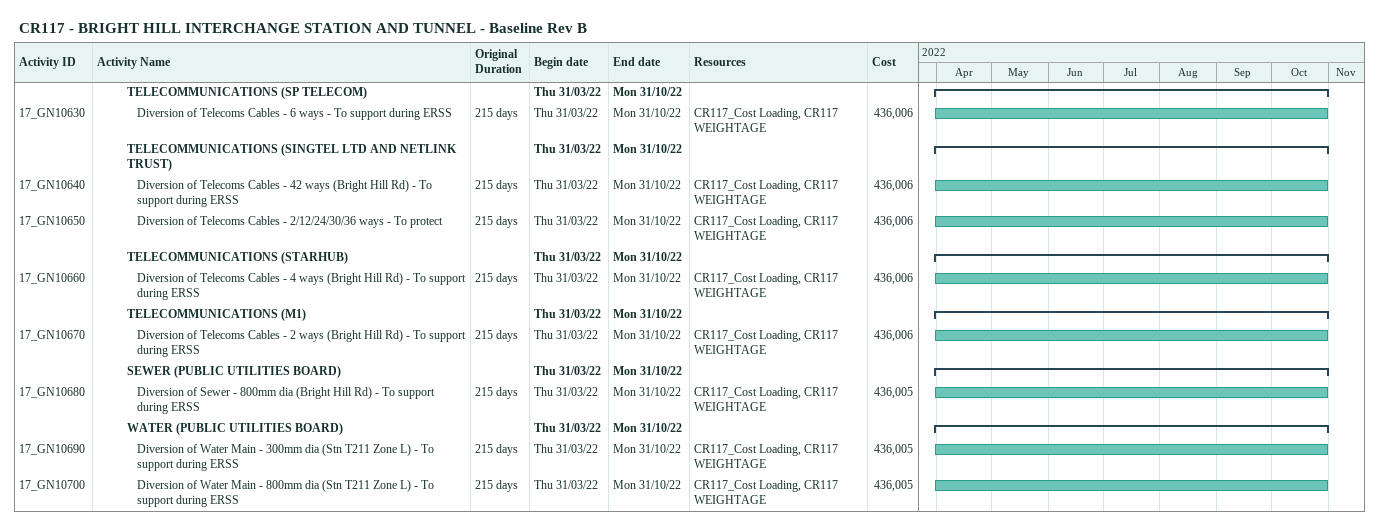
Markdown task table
CR117 - BRIGHT HILL INTERCHANGE STATION AND TUNNEL - Baseline Rev B

| ID | Level | Task | Original duration | Start | Finish | Resources | Cost |
|---|---|---|---|---|---|---|---|
|  | 4 | **TELECOMMUNICATIONS (SP TELECOM)** |  | 2022-03-31 | 2022-10-31 |  |  |
| 17_GN10630 | 5 | Diversion of Telecoms Cables - 6 ways - To support during ERSS | 215d | 2022-03-31 | 2022-10-31 | CR117_Cost Loading, CR117 WEIGHTAGE | 436006 |
|  | 4 | **TELECOMMUNICATIONS (SINGTEL LTD AND NETLINK TRUST)** |  | 2022-03-31 | 2022-10-31 |  |  |
| 17_GN10640 | 5 | Diversion of Telecoms Cables - 42 ways (Bright Hill Rd) - To support during ERSS | 215d | 2022-03-31 | 2022-10-31 | CR117_Cost Loading, CR117 WEIGHTAGE | 436006 |
| 17_GN10650 | 5 | Diversion of Telecoms Cables - 2/12/24/30/36 ways - To protect | 215d | 2022-03-31 | 2022-10-31 | CR117_Cost Loading, CR117 WEIGHTAGE | 436006 |
|  | 4 | **TELECOMMUNICATIONS (STARHUB)** |  | 2022-03-31 | 2022-10-31 |  |  |
| 17_GN10660 | 5 | Diversion of Telecoms Cables - 4 ways (Bright Hill Rd) - To support during ERSS | 215d | 2022-03-31 | 2022-10-31 | CR117_Cost Loading, CR117 WEIGHTAGE | 436006 |
|  | 4 | **TELECOMMUNICATIONS (M1)** |  | 2022-03-31 | 2022-10-31 |  |  |
| 17_GN10670 | 5 | Diversion of Telecoms Cables - 2 ways (Bright Hill Rd) - To support during ERSS | 215d | 2022-03-31 | 2022-10-31 | CR117_Cost Loading, CR117 WEIGHTAGE | 436006 |
|  | 4 | **SEWER (PUBLIC UTILITIES BOARD)** |  | 2022-03-31 | 2022-10-31 |  |  |
| 17_GN10680 | 5 | Diversion of Sewer - 800mm dia (Bright Hill Rd) - To support during ERSS | 215d | 2022-03-31 | 2022-10-31 | CR117_Cost Loading, CR117 WEIGHTAGE | 436005 |
|  | 4 | **WATER (PUBLIC UTILITIES BOARD)** |  | 2022-03-31 | 2022-10-31 |  |  |
| 17_GN10690 | 5 | Diversion of Water Main - 300mm dia (Stn T211 Zone L) - To support during ERSS | 215d | 2022-03-31 | 2022-10-31 | CR117_Cost Loading, CR117 WEIGHTAGE | 436005 |
| 17_GN10700 | 5 | Diversion of Water Main - 800mm dia (Stn T211 Zone L) - To support during ERSS | 215d | 2022-03-31 | 2022-10-31 | CR117_Cost Loading, CR117 WEIGHTAGE | 436005 |
